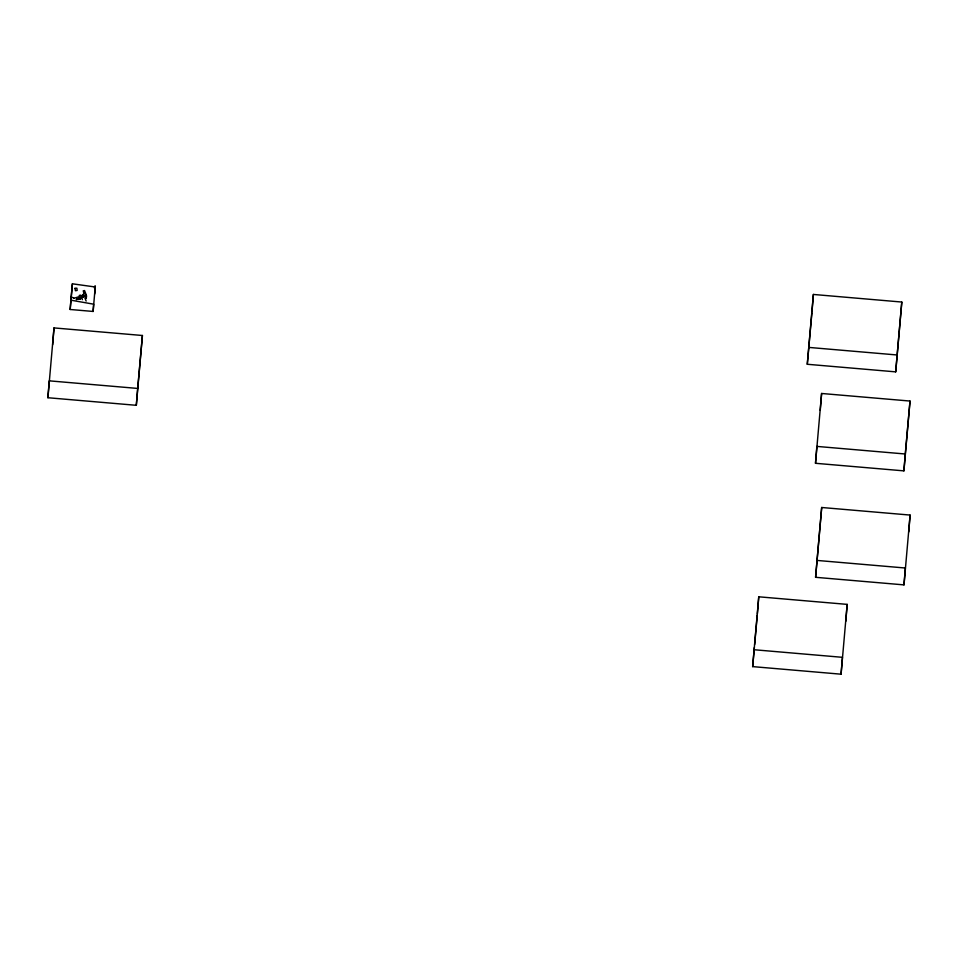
<?xml version="1.0" encoding="UTF-8"?>
<svg xmlns="http://www.w3.org/2000/svg" width="958" height="958" viewBox="0 0 958 958"><rect width="100%" height="100%" fill="white"/><g stroke="black" fill="none" stroke-linecap="round" stroke-linejoin="round"><path stroke-width="1.44" d="M83.645 293.819L84.508 292.669M84.017 292.777L83.957 293.759L83.25 290.825L84.543 290.561L86.268 294.932L86.208 295.914L84.591 296.226M47.9 397.726L49.253 380.841L137.677 388.433L136.311 405.306L47.9 397.726L54.007 327.911L142.419 335.492L136.311 405.306M52.654 344.784L54.007 327.911M95.153 287.855L93.106 311.446L70.162 309.482L70.964 299.614M71.024 299.1L71.179 297.172M94.89 290.765L95.237 286.993L72.389 283.808L70.162 309.482M81.442 296.956L81.49 296.345M82.4 299.662L81.502 297.447L79.921 297.615L79.191 299.303L79.538 298.74L78.556 298.381L80.029 299.351M82.639 296.477L82.795 294.465L84.723 296.106L85.777 295.1L86.591 295.818L86.232 298.321M83.047 295.411L81.214 295.687M85.933 298.561L86.244 297.016M93.106 311.446L93.692 304.189L70.916 300.177M94.674 294.01L95.309 286.095L95.177 287.592M847.171 604.378L841.064 674.192L752.653 666.612L758.76 596.798L847.171 604.378L845.818 621.263M757.407 613.671L758.76 596.798M807.283 364.268L813.39 294.453L901.801 302.045L895.694 371.86L807.283 364.268L811.893 312.799M812.025 311.338L813.39 294.453M815.498 463.289L816.863 446.404L905.274 453.996L903.909 470.869L815.498 463.289L821.605 393.475L910.016 401.055L903.909 470.869M820.252 410.347L821.605 393.475M910.1 515.069L903.993 584.883L815.581 577.303L821.689 507.489L910.1 515.069L908.747 531.953M821.689 507.489L815.581 577.303M841.064 674.192L842.429 657.32L754.018 649.728M895.694 371.86L901.801 302.045M903.993 584.883L905.346 568.01L816.935 560.418M137.677 388.433L142.419 335.492M752.653 666.612L754.365 647.488M754.629 644.554L757.275 615.144M905.274 453.996L910.016 401.055M71.227 296.752L72.389 283.808M79.646 299.159C81.693 298.309 82.28 293.855 79.215 295.447M76.197 299.674L78.52 298.369M76.844 298.92L78.616 298.573M81.143 297.567L80.496 298.01M73.718 298.369L79.286 296.609M808.636 347.395L897.059 354.975M95.297 286.31L94.603 286.25L94.459 288.083L95.141 288.142M71.67 297.112L73.742 298.01M85.406 296.393L86.316 297.016M84.831 297.782L86.136 301.075M74.952 288.346L75.431 290.729L77.143 290.454L76.88 288.178L74.952 288.346M82.759 297.243L83.753 296.477L82.759 297.243M80.855 297.89L80.149 298.405L81.502 298.249L80.855 297.89M84.52 296.333L83.705 295.04L84.52 296.333"/></g></svg>
